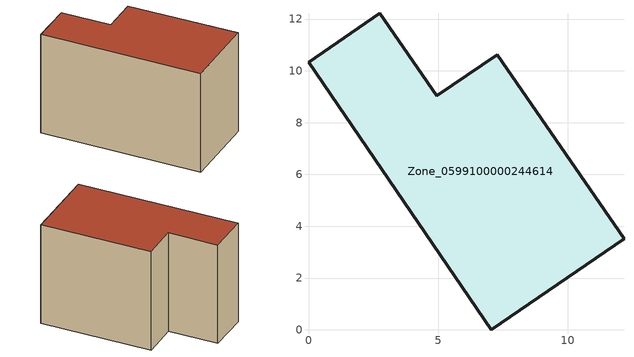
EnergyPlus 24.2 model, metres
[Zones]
Zone_0599100000244614
 floor ground (C_G): 7.06,0 0,10.34 2.75,12.23 4.95,9.03 7.29,10.63 12.18,3.52 z0
 wall outside (C_F): 7.06,0 12.18,3.52 7.29,10.63 4.95,9.03 2.75,12.23 0,10.34 7.06,0 z0:8.12
 roof outside (C_R): 0,10.34 7.06,0 12.18,3.52 7.29,10.63 4.95,9.03 2.75,12.23 z8.12
[BUILDING]
Pand.0599100000244614: North Axis=0; Terrain=City; Loads Convergence Tolerance Value=0.04; Temperature Convergence Tolerance Value=0.4; Solar Distribution=FullExterior; Maximum Number of Warmup Days=25; Minimum Number of Warmup Days=1
[Site:Location]
Rotterdam.The.Hague.AP_ZH_NLD Design_Conditions: Latitude=51.96; Longitude=4.45; Time Zone=1; Elevation=-4.5
[SITE:GROUNDTEMPERATURE:BUILDINGSURFACE]
18, 18, 18, 18, 18, 18, 18, 18, 18, 18, 18, 18
[MATERIAL] Thermal Absorptance=0.9; Solar Absorptance=0.7; Visible Absorptance=0.7
Name | Roughness | Thickness | Conductivity | Density | Specific Heat
G.TC.1975-1991 | MediumSmooth | 0.15 | 0.288461 | 540 | 1210
F.TC.1975-1991 | Rough | 0.3 | 0.230769 | 1920 | 840
R.TC.1975-1991 | MediumRough | 0.2 | 0.153846 | 1500 | 1000
[CONSTRUCTION]
C_G: G.TC.1975-1991
C_F: F.TC.1975-1991
C_R: R.TC.1975-1991
[ZONE]
Zone_0599100000244614: Type=1; Multiplier=1; Ceiling Height=Autocalculate; Volume=Autocalculate; Floor Area=autocalculate; Part of Total Floor Area=Yes
[ZONEINFILTRATION:DESIGNFLOWRATE]
Infil_Zone_0599100000244614: Zone or ZoneList or Space or SpaceList=Zone_0599100000244614; Schedule=AlwaysOn; Design Flow Rate Calculation Method=Flow/Area; Flow Rate per Floor Area=0.003; Constant Term Coefficient=1; Temperature Term Coefficient=0; Velocity Term Coefficient=0; Velocity Squared Term Coefficient=0
[HVACTEMPLATE:ZONE:IDEALLOADSAIRSYSTEM]
Zone_0599100000244614: Maximum Heating Supply Air Temperature=50; Minimum Cooling Supply Air Temperature=13; Maximum Heating Supply Air Humidity Ratio=0.0156; Minimum Cooling Supply Air Humidity Ratio=0.0077; Heating Limit=NoLimit; Cooling Limit=NoLimit; Dehumidification Control Type=ConstantSensibleHeatRatio; Cooling Sensible Heat Ratio=0.7; Dehumidification Setpoint=60; Humidification Control Type=None; Humidification Setpoint=30; Outdoor Air Method=None; Outdoor Air Flow Rate per Person=0.00944; Outdoor Air Flow Rate per Zone Floor Area=0; Outdoor Air Flow Rate per Zone=0; Demand Controlled Ventilation Type=None; Outdoor Air Economizer Type=NoEconomizer; Heat Recovery Type=None; Sensible Heat Recovery Effectiveness=0.7; Latent Heat Recovery Effectiveness=0.65
[ZONECONTROL:THERMOSTAT]
ThermostatControl_Zone_0599100000244614: Zone or ZoneList=Zone_0599100000244614; Control Type Schedule=DualSetpointControlType; Control 1=Thermostat_Zone_0599100000244614; Temperature Difference Between Cutout And Setpoint=0
[THERMOSTATSETPOINT:DUALSETPOINT]
Thermostat_Zone_0599100000244614: Heating Setpoint Temperature Schedule=HeatingSetpoint_Zone_0599100000244614; Cooling Setpoint Temperature Schedule=CoolingSetpoint_Zone_0599100000244614
[SCHEDULE:COMPACT]
HeatingSetpoint_Zone_0599100000244614: Through: 12/31, For: AllDays, Until: 24:00, 21
CoolingSetpoint_Zone_0599100000244614: Through: 12/31, For: AllDays, Until: 24:00, 24
DualSetpointControlType: Through: 12/31, For: AllDays, Until: 24:00, 4
AlwaysOn: Through: 12/31, For: AllDays, Until: 24:00, 1
